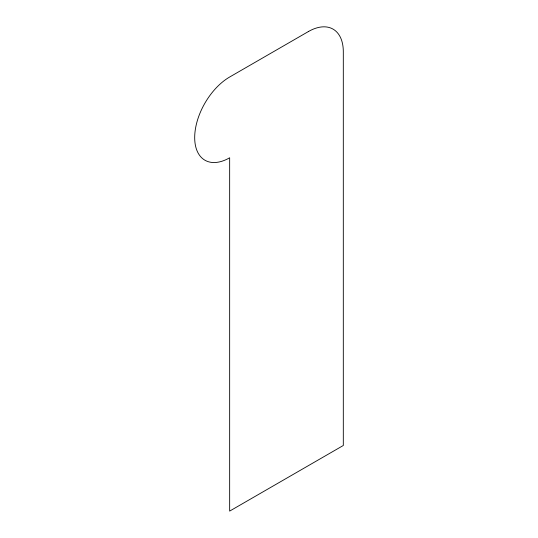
<?xml version="1.0" encoding="UTF-8"?>
<svg xmlns="http://www.w3.org/2000/svg" width="538" height="538" viewBox="0 0 538 538"><rect width="100%" height="100%" fill="white"/><g stroke="black" fill="none" stroke-linecap="round" stroke-linejoin="round"><path stroke-width="0.81" d="M308.341 31.587L229.659 77.015A49.456 28.554 -60 0 0 194.689 137.58A49.456 28.554 -60 0 0 229.659 157.775L229.659 511.1L343.311 445.484L343.311 51.776A49.456 28.554 -60 0 0 308.341 31.587"/></g></svg>
